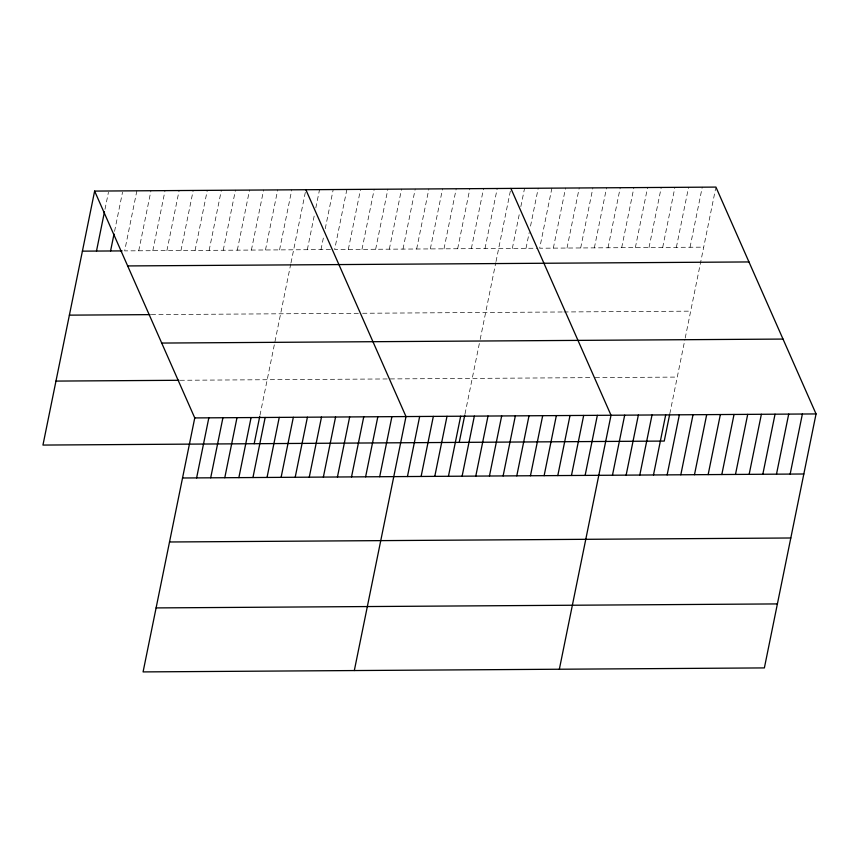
<?xml version="1.0" encoding="UTF-8"?>
<svg xmlns="http://www.w3.org/2000/svg" width="859" height="859" viewBox="0 0 859 859"><rect width="100%" height="100%" fill="white"/><g stroke="black" fill="none" stroke-linecap="round" stroke-linejoin="round"><path stroke-width="0.64" stroke-dasharray="4.29 3.22" d="M104.991 209.274L108.438 192.298M114.558 231.382L122.526 192.212M136.871 190.816L124.652 250.882L330.919 249.561M138.739 250.796L150.959 190.719M152.816 250.699L165.035 190.634M166.904 250.613L179.123 190.537M180.981 250.517L193.2 190.451M195.068 250.431L207.287 190.354M209.145 250.345L221.364 190.268M223.233 250.248L235.452 190.183M237.309 250.162L249.54 190.086M251.397 250.066L263.616 190M265.474 249.98L277.704 189.903M279.562 249.883L291.781 189.818M259.976 415.273L290.75 264.014M290.997 262.833L305.6 191.031M307.318 249.711L314.491 214.449M315.811 207.921L319.537 189.635M320.987 249.625L323.907 235.259M325.228 228.73L333.206 189.549M346.875 189.463L334.645 249.529L537.197 248.23M348.314 249.443L360.544 189.377M361.983 249.357L374.213 189.281M375.651 249.271L387.881 189.195M389.32 249.185L401.55 189.109M402.989 249.089L415.219 189.023M416.658 249.003L428.888 188.937M430.327 248.917L442.557 188.851M443.996 248.831L456.215 188.755M457.664 248.745L469.884 188.669M471.333 248.648L483.553 188.583M485.002 248.562L497.221 188.497M465.009 413.952L479.945 340.551M480.192 339.337L495.783 262.693M496.019 261.512L510.633 189.71M512.34 248.391L519.781 211.829M520.844 206.6L524.559 188.314M526.009 248.305L529.198 232.628M530.529 226.1L538.228 188.228M551.897 188.142L539.677 248.219L703.704 247.156M553.346 248.122L565.566 188.057M567.015 248.036L579.234 187.971M580.684 247.95L592.903 187.874M594.353 247.864L606.572 187.788M608.022 247.779L620.241 187.702M621.691 247.682L633.91 187.616M635.359 247.596L647.579 187.53M649.028 247.51L661.247 187.445M662.697 247.424L674.916 187.348M676.366 247.338L688.585 187.262M690.035 247.242L702.254 187.176M669.795 413.823L684.967 339.23M685.214 338.017L715.654 188.389M151.324 314.619L358.912 313.288M362.638 313.267L562.699 311.978M563.934 311.967L690.679 311.151M180.154 380.279L387.742 378.948M390.233 378.926L592.774 377.627M595.255 377.616L677.268 377.08"/><path stroke-width="1.29" d="M94.63 191.085L194.757 417.925L143.077 671.91L764.37 667.915L816.05 413.931L715.923 187.09L94.63 191.085L42.95 445.069L664.243 441.075L669.548 415.004M96.487 251.064L104.454 211.883M110.564 250.978L114.022 234.002M196.614 477.905L208.834 417.828M210.691 477.808L222.921 417.742M224.779 477.722L236.998 417.646M238.866 477.625L251.086 417.56M254.189 443.716L259.74 416.454M252.943 477.54L265.163 417.474M267.031 477.454L279.25 417.377M281.108 477.357L293.327 417.291M295.195 477.271L307.415 417.195M309.272 477.174L321.502 417.109M323.36 477.089L335.579 417.012M337.437 476.992L349.667 416.926M351.524 476.906L363.744 416.83M365.612 476.82L377.831 416.744M379.689 476.724L391.908 416.658M354.316 670.557L405.996 416.561L305.868 189.721M407.445 476.541L419.664 416.475M421.114 476.455L433.333 416.39M434.783 476.369L447.002 416.304M448.441 476.283L460.671 416.207M459.221 442.396L464.762 415.144M462.11 476.197L474.34 416.121M475.779 476.111L488.009 416.035M489.447 476.015L501.677 415.949M503.116 475.929L515.346 415.863M516.785 475.843L529.015 415.767M530.454 475.757L542.684 415.681M544.123 475.671L556.353 415.595M557.792 475.575L570.011 415.509M571.46 475.489L583.68 415.423M585.129 475.403L597.349 415.337M559.349 669.236L611.017 415.241L510.89 188.411M612.467 475.231L624.686 415.155M626.136 475.134L638.355 415.069M639.805 475.048L652.024 414.983M653.474 474.963L665.693 414.897M667.142 474.877L679.362 414.8M680.811 474.791L693.03 414.714M694.48 474.705L706.699 414.629M708.149 474.608L720.368 414.543M721.818 474.522L734.037 414.457M735.487 474.436L747.706 414.36M749.155 474.351L761.375 414.274M762.824 474.265L775.043 414.188M776.493 474.168L788.712 414.102M790.162 474.082L802.381 414.017M82.4 251.15L122.096 250.903M127.669 265.936L748.962 261.941M69.386 315.146L150.035 314.63M161.707 343.063L783.011 339.069M55.975 381.085L178.876 380.29M194.757 417.925L816.05 413.931M182.527 477.991L803.831 473.996M169.513 541.986L790.806 537.992M156.102 607.914L777.395 603.92"/></g></svg>
